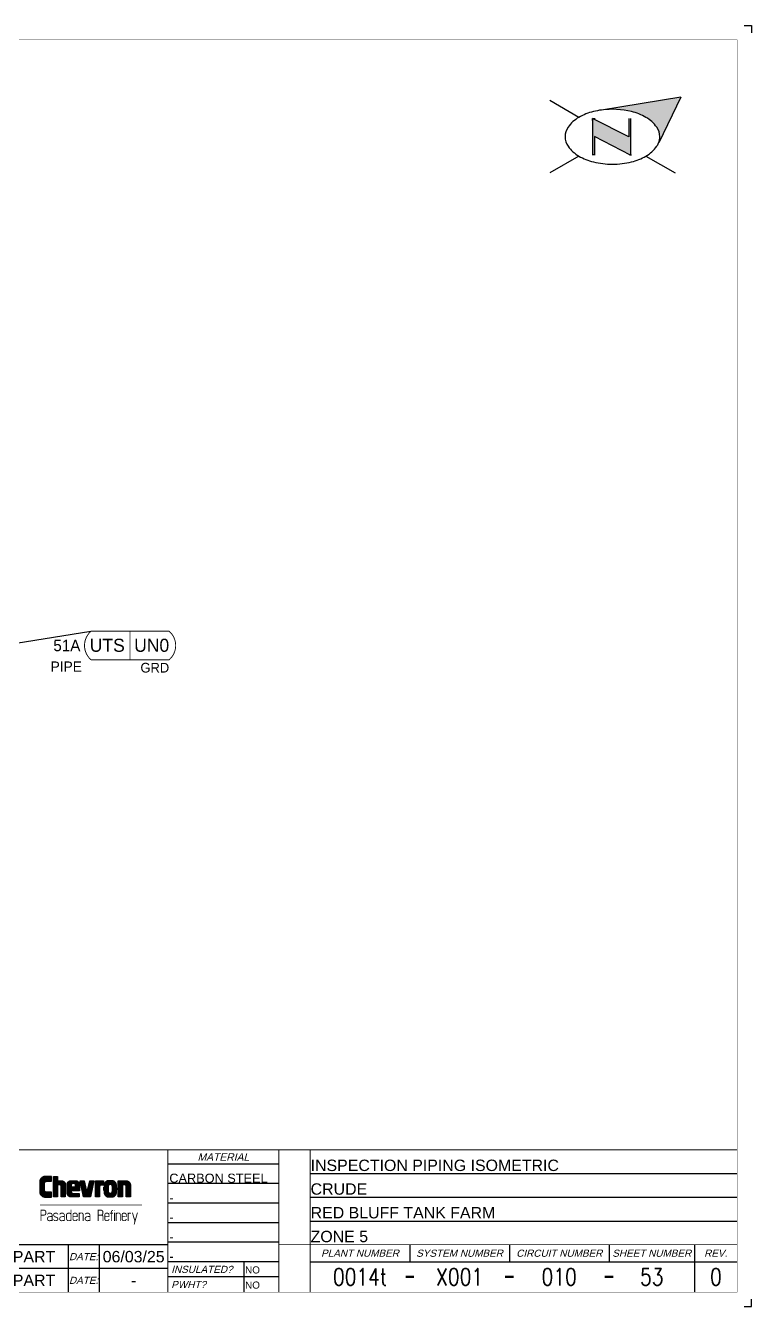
# Model space of a CAD drawing. Header units: inches. Extents: x 0 to 17.2, y 0 to 11.2.
# Drawn here: x 10.88 to 17.25, y 0 to 11.25 of the extents above; entities that cross this region are included whole.
import ezdxf
from ezdxf.enums import TextEntityAlignment as Align

# ---------------------------------------------------------------- set-up
doc = ezdxf.new("R2010")
doc.units = ezdxf.units.IN
doc.header["$MEASUREMENT"] = 0
for name, color, linetype in [('BORDER', 3, 'Continuous'), ('BORDERTEXT', 7, 'Continuous'), ('LOGO', 8, 'Continuous'), ('PART_SelectedCML_UT', 132, 'Continuous')]:
    doc.layers.add(name, color=color, linetype=linetype)
doc.layers.add('PIPE', color=7, linetype='Continuous', lineweight=30)
doc.styles.add('CMLPAS', font='')
doc.styles.add('FEASStandard', font='arial.ttf')
doc.styles.add('PART_Standard', font='romans', dxfattribs={"width": 0.8, "height": 0.09})
doc.styles.add('Richmond', font='arial.ttf')
doc.styles.get("Standard").update_dxf_attribs({"font": 'arial.ttf'})
doc.styles.get('CMLPAS').set_extended_font_data('Cordia New')
doc.dimstyles.get("Standard").update_dxf_attribs({"dimtxt": 0.18, "dimasz": 0.18, "dimexe": 0.18, "dimexo": 0.0625, "dimgap": 0.09, "dimtad": 0, "dimtih": 1, "dimtoh": 1, "dimdec": 4, "dimzin": 0, "dimdsep": 46, "dimtxsty": 'Standard', "dimcen": 0.09, "dimadec": 0, "dimazin": 0, "dimtfac": 1, "dimtdec": 4, "dimtofl": 0, "dimtmove": 0, "dimatfit": 3, "dimfxl": 1, "dimtolj": 1, "dimtzin": 0, "dimarcsym": 0})

# ---------------------------------------------------------------- blocks, each defined once
blk = doc.blocks.new('north2')
at = {"layer": 'BORDER'}
for points in [[(-0.706, -0.767, -0.156851), (-0.679, -0.851, -0.095667), (-0.689, -0.905), (-0.495, -0.504), (-1.19, -0.617, -0.092194), (-0.928, -0.631, -0.072341), (-0.801, -0.681, -0.106617)], [(-0.938, -1.011), (-0.936, -1.009), (-0.936, -0.691), (-0.952, -0.691), (-0.952, -0.853), (-1.27, -0.691), (-1.27, -0.707), (-1.27, -1.012), (-1.254, -1.012), (-1.254, -0.849)]]:
    blk.add_hatch(color=7, dxfattribs=at).paths.add_polyline_path(points)
at = {"layer": 'BORDER', "color": 7}
for p, q in [((-1.389, -0.681), (-1.646, -0.533)), ((-0.495, -0.504), (-1.19, -0.617)), ((-0.495, -0.504), (-0.689, -0.905)), ((-1.27, -0.691), (-1.27, -1.012)), ((-0.952, -0.853), (-1.27, -0.691)), ((-1.27, -0.707), (-1.27, -0.691)), ((-1.262, -0.691), (-1.246, -0.691)), ((-0.952, -0.691), (-0.952, -0.853)), ((-0.936, -0.691), (-0.936, -1.012)), ((-0.936, -1.012), (-1.254, -0.849)), ((-1.254, -0.849), (-1.254, -1.012)), ((-1.26, -1.011), (-1.262, -1.009)), ((-0.928, -1.012), (-0.944, -1.012)), ((-1.389, -1.021), (-1.646, -1.169)), ((-0.801, -1.021), (-0.544, -1.169))]:
    blk.add_line(p, q, dxfattribs=at)
for centre, radius, start, end in [((-1.152, -1.093), 0.476, 103.4495, 120), ((-1.095, -1.329), 0.719, 97.6203, 103.4495), ((-1.095, -1.329), 0.719, 76.5505, 97.6203), ((-1.039, -1.093), 0.476, 60, 76.5505), ((-1.367, -0.851), 0.144, 144.3429, 180), ((-1.238, -0.944), 0.304, 120, 144.3429), ((-0.953, -0.944), 0.304, 35.6571, 60), ((-0.823, -0.851), 0.144, 360, 35.6571), ((-1.367, -0.851), 0.144, 180, 215.6571), ((-0.823, -0.851), 0.144, 337.5796, 360), ((-1.238, -0.758), 0.304, 215.6571, 240), ((-0.953, -0.758), 0.304, 300, 324.3429), ((-0.823, -0.851), 0.144, 324.3429, 337.5547), ((-1.152, -0.609), 0.476, 240, 256.5505), ((-1.095, -0.373), 0.719, 256.5505, 270), ((-1.095, -0.373), 0.719, 270, 283.4495), ((-1.039, -0.609), 0.476, 283.4495, 300)]:
    blk.add_arc(centre, radius, start, end, dxfattribs=at)
blk = doc.blocks.new('A$C6804a2e5')
blk.add_blockref('north2', (0, 0))
blk = doc.blocks.new('A$C860dd1f6')
at = {"layer": 'PIPE'}
blk.add_blockref('A$C6804a2e5', (0, 0), dxfattribs=at)
blk = doc.blocks.new('Border')
at = {"layer": 'BORDER'}
for p, q in [((13.225, 1.375), (12.25, 1.375)), ((13.5, 1.292), (17.25, 1.292)), ((13.225, 1.203), (12.25, 1.203)), ((13.225, 1.032), (12.25, 1.032)), ((13.5, 1.083), (17.25, 1.083)), ((13.225, 0.86), (12.25, 0.86)), ((13.5, 0.875), (17.25, 0.875)), ((13.225, 0.689), (12.25, 0.689)), ((12.25, 0.667), (10.375, 0.667)), ((11.375, 0.667), (11.375, 0.25)), ((11.65, 0.25), (11.65, 0.667)), ((14.375, 0.667), (14.375, 0.517)), ((15.25, 0.667), (15.25, 0.517)), ((16.125, 0.667), (16.125, 0.517)), ((16.875, 0.667), (16.875, 0.25)), ((12.25, 0.458), (10.375, 0.458)), ((13.225, 0.517), (12.25, 0.517)), ((12.917, 0.517), (12.917, 0.25)), ((13.5, 0.517), (17.25, 0.517)), ((13.225, 0.384), (12.25, 0.384))]:
    blk.add_line(p, q, dxfattribs=at)
at = {"layer": 'BORDER', "const_width": 0.005}
blk.add_lwpolyline([(0.25, 0.25), (17.25, 0.25), (17.25, 11.25), (0.25, 11.25)], close=True, dxfattribs=at)
at = {"layer": 'BORDER', "const_width": 0.00833}
for points in [[(17.25, 1.5), (0.25, 1.5)], [(12.25, 0.25), (12.25, 1.5)], [(13.225, 0.25), (13.225, 1.5)], [(13.5, 0.25), (13.5, 1.5)], [(13.225, 0.667), (17.25, 0.667)]]:
    blk.add_lwpolyline(points, dxfattribs=at)
at = {"layer": 'BORDERTEXT'}
blk.add_line((16.113, 0.384), (16.125, 0.384), dxfattribs=at)
at = {"layer": 'BORDERTEXT', "const_width": 0.0208}
for points in [[(14.338, 0.384), (14.412, 0.384)], [(15.212, 0.384), (15.287, 0.384)], [(16.087, 0.384), (16.163, 0.384)]]:
    blk.add_lwpolyline(points, dxfattribs=at)
at = {"layer": 'LOGO'}
for p, q in [((11.133, 1.109), (11.133, 1.242)), ((11.136, 1.103), (11.136, 1.248)), ((11.139, 1.099), (11.139, 1.252)), ((11.143, 1.096), (11.143, 1.255)), ((11.146, 1.094), (11.146, 1.257)), ((11.149, 1.091), (11.149, 1.26)), ((11.152, 1.09), (11.152, 1.261)), ((11.155, 1.088), (11.155, 1.263)), ((11.158, 1.087), (11.158, 1.264)), ((11.161, 1.086), (11.161, 1.265)), ((11.164, 1.086), (11.164, 1.265)), ((11.168, 1.085), (11.168, 1.266)), ((11.171, 1.216), (11.171, 1.266)), ((11.174, 1.22), (11.174, 1.266)), ((11.177, 1.222), (11.177, 1.266)), ((11.18, 1.223), (11.18, 1.266)), ((11.183, 1.224), (11.183, 1.266)), ((11.186, 1.224), (11.186, 1.266)), ((11.189, 1.224), (11.189, 1.266)), ((11.193, 1.224), (11.193, 1.266)), ((11.196, 1.224), (11.196, 1.266)), ((11.199, 1.224), (11.199, 1.266)), ((11.202, 1.224), (11.202, 1.266)), ((11.205, 1.224), (11.205, 1.266)), ((11.208, 1.224), (11.208, 1.266)), ((11.211, 1.224), (11.211, 1.266)), ((11.214, 1.224), (11.214, 1.266)), ((11.218, 1.224), (11.218, 1.266)), ((11.221, 1.224), (11.221, 1.266)), ((11.224, 1.224), (11.224, 1.266)), ((11.227, 1.224), (11.227, 1.266)), ((11.246, 1.086), (11.246, 1.266)), ((11.249, 1.086), (11.249, 1.266)), ((11.252, 1.086), (11.252, 1.266)), ((11.255, 1.086), (11.255, 1.266)), ((11.258, 1.086), (11.258, 1.266)), ((11.261, 1.086), (11.261, 1.266)), ((11.264, 1.086), (11.264, 1.266)), ((11.268, 1.086), (11.268, 1.266)), ((11.271, 1.086), (11.271, 1.266)), ((11.274, 1.086), (11.274, 1.266)), ((11.277, 1.086), (11.277, 1.266)), ((11.28, 1.086), (11.28, 1.266)), ((11.13, 1.118), (11.13, 1.233)), ((11.171, 1.085), (11.171, 1.136)), ((11.174, 1.085), (11.174, 1.132)), ((11.177, 1.085), (11.177, 1.13)), ((11.18, 1.085), (11.18, 1.128)), ((11.183, 1.085), (11.183, 1.128)), ((11.186, 1.085), (11.186, 1.127)), ((11.189, 1.085), (11.189, 1.127)), ((11.193, 1.085), (11.193, 1.127)), ((11.196, 1.085), (11.196, 1.127)), ((11.199, 1.085), (11.199, 1.127)), ((11.202, 1.085), (11.202, 1.127)), ((11.205, 1.085), (11.205, 1.127)), ((11.208, 1.085), (11.208, 1.127)), ((11.211, 1.085), (11.211, 1.127)), ((11.214, 1.085), (11.214, 1.127)), ((11.218, 1.085), (11.218, 1.127)), ((11.221, 1.085), (11.221, 1.127)), ((11.224, 1.085), (11.224, 1.127)), ((11.227, 1.085), (11.227, 1.127)), ((11.283, 1.194), (11.283, 1.229)), ((11.286, 1.194), (11.286, 1.229)), ((11.289, 1.194), (11.289, 1.229)), ((11.293, 1.194), (11.293, 1.229)), ((11.296, 1.194), (11.296, 1.229)), ((11.299, 1.194), (11.299, 1.229)), ((11.302, 1.193), (11.302, 1.229)), ((11.305, 1.192), (11.305, 1.229)), ((11.308, 1.19), (11.308, 1.229)), ((11.311, 1.186), (11.311, 1.229)), ((11.314, 1.086), (11.314, 1.229)), ((11.318, 1.086), (11.318, 1.229)), ((11.321, 1.086), (11.321, 1.229)), ((11.324, 1.086), (11.324, 1.228)), ((11.327, 1.086), (11.327, 1.227)), ((11.33, 1.086), (11.33, 1.226)), ((11.333, 1.086), (11.333, 1.224)), ((11.336, 1.086), (11.336, 1.221)), ((11.339, 1.086), (11.339, 1.219)), ((11.343, 1.086), (11.343, 1.215)), ((11.346, 1.086), (11.346, 1.21)), ((11.349, 1.086), (11.349, 1.2)), ((11.368, 1.111), (11.368, 1.204)), ((11.371, 1.104), (11.371, 1.211)), ((11.374, 1.099), (11.374, 1.216)), ((11.377, 1.096), (11.377, 1.219)), ((11.38, 1.093), (11.38, 1.222)), ((11.383, 1.091), (11.383, 1.224)), ((11.386, 1.089), (11.386, 1.226)), ((11.389, 1.088), (11.389, 1.227)), ((11.393, 1.087), (11.393, 1.228)), ((11.396, 1.086), (11.396, 1.229)), ((11.399, 1.086), (11.399, 1.229)), ((11.402, 1.139), (11.402, 1.229)), ((11.402, 1.086), (11.402, 1.132)), ((11.405, 1.2), (11.405, 1.229)), ((11.405, 1.139), (11.405, 1.174)), ((11.408, 1.202), (11.408, 1.229)), ((11.408, 1.139), (11.408, 1.174)), ((11.411, 1.204), (11.411, 1.229)), ((11.411, 1.139), (11.411, 1.174)), ((11.414, 1.205), (11.414, 1.229)), ((11.414, 1.139), (11.414, 1.174)), ((11.418, 1.205), (11.418, 1.229)), ((11.418, 1.139), (11.418, 1.174)), ((11.421, 1.205), (11.421, 1.229)), ((11.421, 1.139), (11.421, 1.174)), ((11.424, 1.205), (11.424, 1.229)), ((11.424, 1.139), (11.424, 1.174)), ((11.427, 1.205), (11.427, 1.229)), ((11.427, 1.139), (11.427, 1.174)), ((11.43, 1.204), (11.43, 1.229)), ((11.43, 1.139), (11.43, 1.174)), ((11.433, 1.202), (11.433, 1.229)), ((11.433, 1.139), (11.433, 1.174)), ((11.436, 1.199), (11.436, 1.229)), ((11.436, 1.139), (11.436, 1.174)), ((11.439, 1.139), (11.439, 1.229)), ((11.443, 1.139), (11.443, 1.229)), ((11.446, 1.139), (11.446, 1.229)), ((11.449, 1.139), (11.449, 1.228)), ((11.452, 1.139), (11.452, 1.227)), ((11.455, 1.139), (11.455, 1.225)), ((11.458, 1.139), (11.458, 1.223)), ((11.461, 1.139), (11.461, 1.221)), ((11.464, 1.139), (11.464, 1.218)), ((11.468, 1.139), (11.468, 1.214)), ((11.471, 1.139), (11.471, 1.208)), ((11.474, 1.139), (11.474, 1.196)), ((11.483, 1.216), (11.483, 1.229)), ((11.486, 1.201), (11.486, 1.229)), ((11.489, 1.186), (11.489, 1.229)), ((11.493, 1.171), (11.493, 1.229)), ((11.496, 1.156), (11.496, 1.229)), ((11.499, 1.141), (11.499, 1.229)), ((11.502, 1.126), (11.502, 1.229)), ((11.505, 1.111), (11.505, 1.229)), ((11.508, 1.096), (11.508, 1.229)), ((11.511, 1.086), (11.511, 1.229)), ((11.514, 1.086), (11.514, 1.229)), ((11.518, 1.086), (11.518, 1.224)), ((11.521, 1.086), (11.521, 1.209)), ((11.524, 1.086), (11.524, 1.195)), ((11.527, 1.086), (11.527, 1.181)), ((11.53, 1.086), (11.53, 1.167)), ((11.533, 1.086), (11.533, 1.153)), ((11.536, 1.086), (11.536, 1.138)), ((11.543, 1.086), (11.543, 1.133)), ((11.546, 1.086), (11.546, 1.146)), ((11.549, 1.086), (11.549, 1.16)), ((11.552, 1.086), (11.552, 1.174)), ((11.555, 1.086), (11.555, 1.187)), ((11.558, 1.086), (11.558, 1.201)), ((11.561, 1.086), (11.561, 1.215)), ((11.564, 1.086), (11.564, 1.228)), ((11.568, 1.086), (11.568, 1.229)), ((11.571, 1.089), (11.571, 1.229)), ((11.574, 1.104), (11.574, 1.229)), ((11.577, 1.119), (11.577, 1.229)), ((11.58, 1.134), (11.58, 1.229)), ((11.583, 1.149), (11.583, 1.229)), ((11.586, 1.163), (11.586, 1.229)), ((11.589, 1.178), (11.589, 1.229)), ((11.593, 1.193), (11.593, 1.229)), ((11.596, 1.208), (11.596, 1.229)), ((11.599, 1.222), (11.599, 1.229)), ((11.614, 1.086), (11.614, 1.229)), ((11.618, 1.086), (11.618, 1.229)), ((11.621, 1.086), (11.621, 1.229)), ((11.624, 1.086), (11.624, 1.229)), ((11.627, 1.086), (11.627, 1.229)), ((11.63, 1.086), (11.63, 1.229)), ((11.633, 1.086), (11.633, 1.229)), ((11.636, 1.086), (11.636, 1.229)), ((11.639, 1.086), (11.639, 1.229)), ((11.643, 1.086), (11.643, 1.229)), ((11.646, 1.086), (11.646, 1.229)), ((11.649, 1.086), (11.649, 1.229)), ((11.652, 1.183), (11.652, 1.229)), ((11.655, 1.187), (11.655, 1.229)), ((11.658, 1.189), (11.658, 1.229)), ((11.661, 1.19), (11.661, 1.229)), ((11.664, 1.191), (11.664, 1.229)), ((11.668, 1.191), (11.668, 1.229)), ((11.671, 1.191), (11.671, 1.229)), ((11.674, 1.191), (11.674, 1.229)), ((11.677, 1.191), (11.677, 1.229)), ((11.68, 1.191), (11.68, 1.229)), ((11.683, 1.191), (11.683, 1.229)), ((11.689, 1.143), (11.689, 1.173)), ((11.693, 1.115), (11.693, 1.201)), ((11.696, 1.107), (11.696, 1.208)), ((11.699, 1.103), (11.699, 1.213)), ((11.702, 1.099), (11.702, 1.216)), ((11.705, 1.096), (11.705, 1.22)), ((11.708, 1.093), (11.708, 1.222)), ((11.711, 1.092), (11.711, 1.224)), ((11.714, 1.09), (11.714, 1.225)), ((11.718, 1.088), (11.718, 1.227)), ((11.721, 1.087), (11.721, 1.228)), ((11.724, 1.087), (11.724, 1.229)), ((11.727, 1.185), (11.727, 1.229)), ((11.727, 1.086), (11.727, 1.13)), ((11.73, 1.19), (11.73, 1.229)), ((11.733, 1.193), (11.733, 1.229)), ((11.736, 1.194), (11.736, 1.229)), ((11.739, 1.195), (11.739, 1.229)), ((11.743, 1.195), (11.743, 1.229)), ((11.746, 1.195), (11.746, 1.229)), ((11.749, 1.195), (11.749, 1.229)), ((11.752, 1.195), (11.752, 1.229)), ((11.755, 1.193), (11.755, 1.229)), ((11.758, 1.191), (11.758, 1.229)), ((11.761, 1.187), (11.761, 1.229)), ((11.761, 1.086), (11.761, 1.129)), ((11.764, 1.087), (11.764, 1.229)), ((11.768, 1.087), (11.768, 1.228)), ((11.771, 1.088), (11.771, 1.227)), ((11.774, 1.089), (11.774, 1.226)), ((11.777, 1.091), (11.777, 1.224)), ((11.78, 1.093), (11.78, 1.222)), ((11.783, 1.095), (11.783, 1.22)), ((11.786, 1.098), (11.786, 1.217)), ((11.789, 1.102), (11.789, 1.214)), ((11.793, 1.106), (11.793, 1.209)), ((11.796, 1.113), (11.796, 1.202)), ((11.799, 1.131), (11.799, 1.184)), ((11.814, 1.086), (11.814, 1.229)), ((11.818, 1.086), (11.818, 1.229)), ((11.821, 1.086), (11.821, 1.229)), ((11.824, 1.086), (11.824, 1.229)), ((11.827, 1.086), (11.827, 1.229)), ((11.83, 1.086), (11.83, 1.229)), ((11.833, 1.086), (11.833, 1.229)), ((11.836, 1.086), (11.836, 1.229)), ((11.839, 1.086), (11.839, 1.229)), ((11.843, 1.086), (11.843, 1.229)), ((11.846, 1.086), (11.846, 1.229)), ((11.849, 1.086), (11.849, 1.229)), ((11.852, 1.194), (11.852, 1.229)), ((11.855, 1.194), (11.855, 1.229)), ((11.858, 1.194), (11.858, 1.229)), ((11.861, 1.194), (11.861, 1.229)), ((11.864, 1.194), (11.864, 1.229)), ((11.868, 1.194), (11.868, 1.229)), ((11.871, 1.193), (11.871, 1.229)), ((11.874, 1.193), (11.874, 1.229)), ((11.877, 1.191), (11.877, 1.229)), ((11.88, 1.188), (11.88, 1.229)), ((11.883, 1.184), (11.883, 1.229)), ((11.886, 1.086), (11.886, 1.229)), ((11.889, 1.086), (11.889, 1.228)), ((11.893, 1.086), (11.893, 1.228)), ((11.896, 1.086), (11.896, 1.226)), ((11.899, 1.086), (11.899, 1.225)), ((11.902, 1.086), (11.902, 1.223)), ((11.905, 1.086), (11.905, 1.221)), ((11.908, 1.086), (11.908, 1.219)), ((11.911, 1.086), (11.911, 1.215)), ((11.914, 1.086), (11.914, 1.212)), ((11.918, 1.086), (11.918, 1.206)), ((11.921, 1.086), (11.921, 1.198)), ((11.405, 1.086), (11.405, 1.124)), ((11.408, 1.086), (11.408, 1.121)), ((11.411, 1.086), (11.411, 1.119)), ((11.414, 1.086), (11.414, 1.118)), ((11.418, 1.086), (11.418, 1.117)), ((11.421, 1.086), (11.421, 1.117)), ((11.424, 1.086), (11.424, 1.117)), ((11.427, 1.086), (11.427, 1.117)), ((11.43, 1.086), (11.43, 1.117)), ((11.433, 1.086), (11.433, 1.117)), ((11.436, 1.086), (11.436, 1.117)), ((11.439, 1.086), (11.439, 1.117)), ((11.443, 1.086), (11.443, 1.117)), ((11.446, 1.086), (11.446, 1.117)), ((11.449, 1.086), (11.449, 1.117)), ((11.452, 1.086), (11.452, 1.117)), ((11.455, 1.086), (11.455, 1.117)), ((11.458, 1.086), (11.458, 1.117)), ((11.461, 1.086), (11.461, 1.117)), ((11.464, 1.086), (11.464, 1.117)), ((11.468, 1.086), (11.468, 1.117)), ((11.471, 1.086), (11.471, 1.117)), ((11.539, 1.086), (11.539, 1.124)), ((11.73, 1.086), (11.73, 1.125)), ((11.733, 1.086), (11.733, 1.122)), ((11.736, 1.086), (11.736, 1.121)), ((11.739, 1.086), (11.739, 1.12)), ((11.743, 1.086), (11.743, 1.12)), ((11.746, 1.086), (11.746, 1.12)), ((11.749, 1.086), (11.749, 1.12)), ((11.752, 1.086), (11.752, 1.121)), ((11.755, 1.086), (11.755, 1.122)), ((11.758, 1.086), (11.758, 1.124))]:
    blk.add_line(p, q, dxfattribs=at)
for points in [[(11.228, 1.086), (11.228, 1.127), (11.186, 1.127), (11.184, 1.128), (11.183, 1.128), (11.181, 1.128), (11.18, 1.129), (11.178, 1.129), (11.177, 1.13), (11.176, 1.131), (11.174, 1.132), (11.173, 1.133), (11.172, 1.134), (11.171, 1.135), (11.17, 1.136), (11.17, 1.138), (11.169, 1.139), (11.168, 1.141), (11.168, 1.142), (11.168, 1.144), (11.168, 1.145), (11.168, 1.206), (11.168, 1.208), (11.168, 1.209), (11.168, 1.211), (11.169, 1.213), (11.17, 1.214), (11.17, 1.215), (11.171, 1.217), (11.172, 1.218), (11.173, 1.219), (11.174, 1.22), (11.176, 1.221), (11.177, 1.222), (11.178, 1.223), (11.18, 1.223), (11.181, 1.224), (11.183, 1.224), (11.184, 1.224), (11.186, 1.224), (11.228, 1.224), (11.228, 1.266), (11.171, 1.266), (11.169, 1.266), (11.166, 1.266), (11.164, 1.265), (11.161, 1.265), (11.159, 1.264), (11.157, 1.263), (11.155, 1.263), (11.152, 1.261), (11.15, 1.26), (11.148, 1.259), (11.146, 1.258), (11.144, 1.256), (11.142, 1.255), (11.141, 1.253), (11.139, 1.251), (11.137, 1.249), (11.136, 1.247), (11.135, 1.245), (11.134, 1.243), (11.133, 1.241), (11.132, 1.238), (11.131, 1.236), (11.13, 1.234), (11.13, 1.231), (11.13, 1.229), (11.129, 1.227), (11.129, 1.224)], [(11.129, 1.225), (11.128, 1.209), (11.127, 1.192), (11.127, 1.176), (11.127, 1.16), (11.128, 1.144), (11.129, 1.127), (11.129, 1.127), (11.129, 1.125), (11.13, 1.122), (11.13, 1.12), (11.13, 1.117), (11.131, 1.115), (11.132, 1.112), (11.133, 1.11), (11.134, 1.108), (11.135, 1.106), (11.136, 1.104), (11.137, 1.102), (11.139, 1.1), (11.141, 1.098), (11.142, 1.097), (11.144, 1.095), (11.146, 1.093), (11.148, 1.092), (11.15, 1.091), (11.152, 1.09), (11.155, 1.089), (11.157, 1.088), (11.159, 1.087), (11.161, 1.086), (11.164, 1.086), (11.166, 1.085), (11.169, 1.085), (11.171, 1.085), (11.228, 1.085)], [(11.439, 1.174), (11.439, 1.191), (11.439, 1.192), (11.439, 1.194), (11.438, 1.195), (11.438, 1.196), (11.437, 1.198), (11.437, 1.199), (11.436, 1.2), (11.435, 1.201), (11.434, 1.202), (11.433, 1.202), (11.432, 1.203), (11.431, 1.204), (11.429, 1.204), (11.428, 1.205), (11.427, 1.205), (11.425, 1.205), (11.416, 1.205), (11.415, 1.205), (11.413, 1.205), (11.412, 1.204), (11.411, 1.204), (11.409, 1.203), (11.408, 1.202), (11.407, 1.202), (11.406, 1.201), (11.405, 1.2), (11.404, 1.199), (11.404, 1.198), (11.403, 1.196), (11.403, 1.195), (11.402, 1.194), (11.402, 1.192), (11.402, 1.191), (11.402, 1.174), (11.439, 1.174)], [(11.57, 1.086), (11.51, 1.086), (11.48, 1.229), (11.516, 1.229), (11.54, 1.121), (11.565, 1.229), (11.6, 1.229), (11.57, 1.086)], [(11.614, 1.086), (11.614, 1.229), (11.684, 1.229), (11.684, 1.191), (11.665, 1.191), (11.664, 1.191), (11.662, 1.19), (11.661, 1.19), (11.66, 1.19), (11.658, 1.189), (11.657, 1.189), (11.656, 1.188), (11.655, 1.187), (11.654, 1.186), (11.653, 1.185), (11.652, 1.184), (11.652, 1.182), (11.651, 1.181), (11.651, 1.18), (11.651, 1.179), (11.65, 1.177), (11.65, 1.176), (11.65, 1.086), (11.614, 1.086)]]:
    blk.add_lwpolyline(points, dxfattribs=at)
for points in [[(11.331, 1.225), (11.333, 1.224), (11.335, 1.223), (11.337, 1.221), (11.338, 1.22), (11.34, 1.218), (11.341, 1.216), (11.343, 1.215), (11.344, 1.213), (11.345, 1.211), (11.346, 1.209), (11.347, 1.207), (11.348, 1.205), (11.348, 1.203), (11.349, 1.2), (11.349, 1.198), (11.349, 1.196), (11.349, 1.194), (11.349, 1.086), (11.314, 1.086), (11.314, 1.177, 0.414214), (11.297, 1.194), (11.281, 1.194), (11.281, 1.086), (11.245, 1.086), (11.245, 1.266), (11.281, 1.266), (11.281, 1.229), (11.314, 1.229), (11.316, 1.229), (11.318, 1.229), (11.32, 1.229), (11.323, 1.228), (11.325, 1.228), (11.327, 1.227), (11.329, 1.226)], [(11.897, 1.226), (11.899, 1.225), (11.901, 1.224), (11.903, 1.223), (11.905, 1.221), (11.907, 1.22), (11.909, 1.218), (11.911, 1.216), (11.912, 1.214), (11.914, 1.213), (11.915, 1.211), (11.916, 1.209), (11.917, 1.206), (11.919, 1.204), (11.919, 1.202), (11.92, 1.2), (11.921, 1.197), (11.921, 1.195), (11.922, 1.192), (11.922, 1.19), (11.922, 1.188), (11.922, 1.086), (11.885, 1.086), (11.885, 1.177, 0.414214), (11.868, 1.194), (11.851, 1.194), (11.851, 1.086), (11.814, 1.086), (11.814, 1.229), (11.88, 1.229), (11.883, 1.229), (11.885, 1.229), (11.887, 1.229), (11.89, 1.228), (11.892, 1.228), (11.895, 1.227)]]:
    blk.add_lwpolyline(points, format="xyb", close=True, dxfattribs=at)
for points in [[(11.471, 1.086), (11.402, 1.086), (11.399, 1.086), (11.397, 1.086), (11.395, 1.086), (11.393, 1.087), (11.391, 1.088), (11.389, 1.088), (11.387, 1.089), (11.385, 1.09), (11.382, 1.091), (11.381, 1.093), (11.379, 1.094), (11.377, 1.095), (11.376, 1.097), (11.374, 1.099), (11.373, 1.101), (11.372, 1.102), (11.37, 1.104), (11.369, 1.106), (11.369, 1.108), (11.368, 1.111), (11.367, 1.113), (11.367, 1.115), (11.366, 1.117), (11.366, 1.119), (11.366, 1.121), (11.366, 1.194), (11.366, 1.196), (11.366, 1.198), (11.367, 1.2), (11.367, 1.203), (11.368, 1.205), (11.369, 1.207), (11.369, 1.209), (11.37, 1.211), (11.372, 1.213), (11.373, 1.215), (11.374, 1.216), (11.376, 1.218), (11.377, 1.22), (11.379, 1.221), (11.381, 1.223), (11.382, 1.224), (11.385, 1.225), (11.387, 1.226), (11.389, 1.227), (11.391, 1.228), (11.393, 1.228), (11.395, 1.229), (11.397, 1.229), (11.399, 1.229), (11.402, 1.229), (11.438, 1.229), (11.44, 1.229), (11.443, 1.229), (11.445, 1.229), (11.447, 1.228), (11.449, 1.228), (11.451, 1.227), (11.453, 1.226), (11.455, 1.225), (11.457, 1.224), (11.459, 1.223), (11.461, 1.221), (11.463, 1.22), (11.464, 1.218), (11.466, 1.216), (11.467, 1.215), (11.468, 1.213), (11.47, 1.211), (11.47, 1.209), (11.471, 1.207), (11.472, 1.205), (11.473, 1.203), (11.473, 1.2), (11.474, 1.198), (11.474, 1.196), (11.474, 1.194), (11.474, 1.139), (11.402, 1.139), (11.402, 1.139), (11.402, 1.133), (11.402, 1.132), (11.402, 1.13), (11.403, 1.129), (11.403, 1.127), (11.404, 1.126), (11.405, 1.125), (11.406, 1.123), (11.407, 1.122), (11.408, 1.121), (11.409, 1.12), (11.411, 1.119), (11.412, 1.119), (11.414, 1.118), (11.415, 1.117), (11.417, 1.117), (11.418, 1.117), (11.42, 1.117), (11.471, 1.117)], [(11.696, 1.209), (11.695, 1.206), (11.694, 1.204), (11.693, 1.202), (11.692, 1.2), (11.692, 1.197), (11.691, 1.195), (11.691, 1.192), (11.691, 1.19), (11.691, 1.188), (11.69, 1.187), (11.69, 1.187), (11.69, 1.186), (11.69, 1.186), (11.69, 1.185), (11.69, 1.185), (11.69, 1.184), (11.69, 1.184), (11.69, 1.183), (11.69, 1.183), (11.69, 1.182), (11.69, 1.182), (11.69, 1.181), (11.69, 1.181), (11.69, 1.18), (11.69, 1.18), (11.69, 1.179), (11.69, 1.179), (11.69, 1.178), (11.69, 1.178), (11.69, 1.177), (11.69, 1.177), (11.69, 1.176), (11.69, 1.176), (11.69, 1.175), (11.69, 1.175), (11.69, 1.174), (11.69, 1.174), (11.69, 1.173), (11.69, 1.173), (11.689, 1.172), (11.689, 1.172), (11.689, 1.171), (11.689, 1.171), (11.689, 1.17), (11.689, 1.17), (11.689, 1.169), (11.689, 1.169), (11.689, 1.168), (11.689, 1.168), (11.689, 1.167), (11.689, 1.167), (11.689, 1.166), (11.689, 1.166), (11.689, 1.165), (11.689, 1.165), (11.689, 1.164), (11.689, 1.164), (11.689, 1.163), (11.689, 1.163), (11.689, 1.162), (11.689, 1.162), (11.689, 1.161), (11.689, 1.16), (11.689, 1.16), (11.689, 1.16), (11.689, 1.159), (11.689, 1.159), (11.689, 1.158), (11.689, 1.157), (11.689, 1.157), (11.689, 1.157), (11.689, 1.156), (11.689, 1.156), (11.689, 1.155), (11.689, 1.155), (11.689, 1.154), (11.689, 1.154), (11.689, 1.153), (11.689, 1.153), (11.689, 1.152), (11.689, 1.151), (11.689, 1.151), (11.689, 1.151), (11.689, 1.15), (11.689, 1.15), (11.689, 1.149), (11.689, 1.148), (11.689, 1.148), (11.689, 1.148), (11.689, 1.147), (11.689, 1.147), (11.689, 1.146), (11.689, 1.146), (11.689, 1.145), (11.689, 1.145), (11.689, 1.144), (11.689, 1.144), (11.689, 1.143), (11.69, 1.142), (11.69, 1.142), (11.69, 1.141), (11.69, 1.141), (11.69, 1.141), (11.69, 1.14), (11.69, 1.139), (11.69, 1.139), (11.69, 1.138), (11.69, 1.138), (11.69, 1.138), (11.69, 1.137), (11.69, 1.136), (11.69, 1.136), (11.69, 1.135), (11.69, 1.135), (11.69, 1.134), (11.69, 1.134), (11.69, 1.133), (11.69, 1.133), (11.69, 1.132), (11.69, 1.132), (11.69, 1.131), (11.69, 1.131), (11.69, 1.13), (11.69, 1.13), (11.69, 1.129), (11.69, 1.129), (11.69, 1.129), (11.69, 1.128), (11.691, 1.127), (11.691, 1.128), (11.691, 1.125), (11.691, 1.123), (11.691, 1.12), (11.692, 1.118), (11.692, 1.116), (11.693, 1.113), (11.694, 1.111), (11.695, 1.109), (11.696, 1.107), (11.697, 1.105), (11.699, 1.103), (11.7, 1.101), (11.702, 1.099), (11.703, 1.097), (11.705, 1.095), (11.707, 1.094), (11.709, 1.093), (11.711, 1.091), (11.714, 1.09), (11.716, 1.089), (11.718, 1.088), (11.72, 1.088), (11.723, 1.087), (11.725, 1.086), (11.727, 1.086), (11.73, 1.086), (11.732, 1.086), (11.745, 1.086), (11.757, 1.086), (11.759, 1.086), (11.762, 1.086), (11.764, 1.086), (11.766, 1.087), (11.769, 1.088), (11.771, 1.088), (11.773, 1.089), (11.775, 1.09), (11.778, 1.091), (11.78, 1.093), (11.782, 1.094), (11.783, 1.095), (11.785, 1.097), (11.787, 1.099), (11.789, 1.101), (11.79, 1.103), (11.792, 1.105), (11.793, 1.107), (11.794, 1.109), (11.795, 1.111), (11.796, 1.113), (11.797, 1.116), (11.797, 1.118), (11.798, 1.12), (11.798, 1.123), (11.798, 1.125), (11.798, 1.128), (11.798, 1.127), (11.798, 1.128), (11.799, 1.129), (11.799, 1.13), (11.799, 1.13), (11.799, 1.131), (11.799, 1.132), (11.799, 1.133), (11.799, 1.133), (11.799, 1.134), (11.8, 1.135), (11.8, 1.136), (11.8, 1.136), (11.8, 1.137), (11.8, 1.138), (11.8, 1.139), (11.8, 1.139), (11.8, 1.14), (11.8, 1.141), (11.8, 1.142), (11.8, 1.142), (11.8, 1.143), (11.8, 1.144), (11.8, 1.145), (11.8, 1.146), (11.8, 1.146), (11.8, 1.147), (11.8, 1.148), (11.8, 1.148), (11.8, 1.149), (11.801, 1.15), (11.801, 1.151), (11.801, 1.151), (11.801, 1.152), (11.801, 1.153), (11.801, 1.154), (11.801, 1.155), (11.801, 1.155), (11.801, 1.156), (11.801, 1.157), (11.801, 1.157), (11.801, 1.158), (11.801, 1.159), (11.801, 1.16), (11.801, 1.16), (11.801, 1.161), (11.801, 1.162), (11.801, 1.163), (11.801, 1.164), (11.801, 1.165), (11.8, 1.165), (11.8, 1.166), (11.8, 1.167), (11.8, 1.168), (11.8, 1.168), (11.8, 1.169), (11.8, 1.17), (11.8, 1.17), (11.8, 1.171), (11.8, 1.172), (11.8, 1.173), (11.8, 1.174), (11.8, 1.174), (11.8, 1.175), (11.8, 1.176), (11.8, 1.177), (11.8, 1.177), (11.8, 1.178), (11.8, 1.179), (11.8, 1.179), (11.799, 1.18), (11.799, 1.181), (11.799, 1.182), (11.799, 1.182), (11.799, 1.183), (11.799, 1.184), (11.799, 1.185), (11.799, 1.186), (11.799, 1.186), (11.798, 1.187), (11.798, 1.188), (11.798, 1.19), (11.798, 1.192), (11.798, 1.195), (11.797, 1.197), (11.797, 1.2), (11.796, 1.202), (11.795, 1.204), (11.794, 1.206), (11.793, 1.209), (11.792, 1.211), (11.79, 1.213), (11.789, 1.214), (11.787, 1.216), (11.785, 1.218), (11.783, 1.22), (11.782, 1.221), (11.78, 1.223), (11.778, 1.224), (11.775, 1.225), (11.773, 1.226), (11.771, 1.227), (11.769, 1.228), (11.766, 1.228), (11.764, 1.229), (11.762, 1.229), (11.759, 1.229), (11.757, 1.229), (11.745, 1.229), (11.732, 1.229), (11.73, 1.229), (11.727, 1.229), (11.725, 1.229), (11.723, 1.228), (11.72, 1.228), (11.718, 1.227), (11.716, 1.226), (11.714, 1.225), (11.711, 1.224), (11.709, 1.223), (11.707, 1.221), (11.705, 1.22), (11.703, 1.218), (11.702, 1.216), (11.7, 1.214), (11.699, 1.213), (11.697, 1.211)], [(11.727, 1.186), (11.727, 1.184), (11.726, 1.183), (11.726, 1.182), (11.726, 1.18), (11.726, 1.135), (11.726, 1.133), (11.726, 1.132), (11.727, 1.131), (11.727, 1.13), (11.728, 1.128), (11.729, 1.127), (11.729, 1.126), (11.73, 1.125), (11.731, 1.124), (11.732, 1.123), (11.733, 1.122), (11.734, 1.121), (11.736, 1.121), (11.737, 1.121), (11.738, 1.12), (11.74, 1.12), (11.741, 1.12), (11.745, 1.12), (11.748, 1.12), (11.749, 1.12), (11.751, 1.12), (11.752, 1.121), (11.753, 1.121), (11.754, 1.121), (11.756, 1.122), (11.757, 1.123), (11.758, 1.124), (11.759, 1.125), (11.76, 1.126), (11.761, 1.127), (11.761, 1.128), (11.762, 1.13), (11.762, 1.131), (11.762, 1.132), (11.762, 1.133), (11.763, 1.135), (11.763, 1.18), (11.762, 1.182), (11.762, 1.183), (11.762, 1.184), (11.762, 1.186), (11.761, 1.187), (11.761, 1.188), (11.76, 1.189), (11.759, 1.19), (11.758, 1.191), (11.757, 1.192), (11.756, 1.193), (11.754, 1.194), (11.753, 1.194), (11.752, 1.195), (11.751, 1.195), (11.749, 1.195), (11.748, 1.195), (11.741, 1.195), (11.74, 1.195), (11.738, 1.195), (11.737, 1.195), (11.736, 1.194), (11.734, 1.194), (11.733, 1.193), (11.732, 1.192), (11.731, 1.191), (11.73, 1.19), (11.729, 1.189), (11.729, 1.188), (11.728, 1.187)]]:
    blk.add_lwpolyline(points, close=True, dxfattribs=at)
for points, const_width in [([(12.024, 1.015), (11.127, 1.015)], 0.00625), ([(11.136, 0.974), (11.136, 0.875)], 0.00773), ([(11.4, 0.976), (11.4, 0.875)], 0.00773), ([(11.45, 0.913), (11.421, 0.913)], 0.00773), ([(11.471, 0.948), (11.471, 0.933)], 0.00773), ([(11.638, 0.974), (11.638, 0.875)], 0.00773), ([(11.729, 0.913), (11.7, 0.913)], 0.00773), ([(11.74, 0.944), (11.769, 0.944)], 0.00773), ([(11.781, 0.948), (11.781, 0.875)], 0.00773), ([(11.796, 0.948), (11.796, 0.933)], 0.00773), ([(11.881, 0.913), (11.852, 0.913)], 0.00773), ([(11.901, 0.948), (11.901, 0.875)], 0.00773), ([(11.939, 0.948), (11.961, 0.874)], 0.00773), ([(11.983, 0.948), (11.954, 0.845)], 0.00773)]:
    blk.add_lwpolyline(points, dxfattribs=dict(at, const_width=const_width))
for points, const_width in [([(11.14, 0.97), (11.162, 0.97, -0.414214), (11.179, 0.953), (11.179, 0.944, -0.414214), (11.162, 0.927), (11.14, 0.927)], 0.00773), ([(11.233, 0.915), (11.212, 0.913, 0.396573), (11.192, 0.895), (11.192, 0.891, 0.414214), (11.216, 0.878), (11.233, 0.881)], 0.00773), ([(11.193, 0.933), (11.193, 0.933, -0.313861), (11.208, 0.944), (11.219, 0.944, -0.382974), (11.234, 0.922), (11.234, 0.875, -0.382974)], 0.00773), ([(11.284, 0.933), (11.284, 0.933, 0.313861), (11.269, 0.944), (11.262, 0.944, 0.414214), (11.247, 0.929), (11.247, 0.926, 0.265564), (11.262, 0.911), (11.273, 0.907, -0.288199), (11.284, 0.896), (11.284, 0.893, -0.414214), (11.269, 0.878), (11.262, 0.878, -0.313861), (11.247, 0.889), (11.247, 0.889)], 0.00773), ([(11.341, 0.915), (11.319, 0.913, 0.396573), (11.3, 0.895), (11.3, 0.891, 0.414214), (11.324, 0.878), (11.341, 0.881)], 0.00773), ([(11.301, 0.933), (11.301, 0.933, -0.313861), (11.316, 0.944), (11.327, 0.944, -0.382974), (11.341, 0.922), (11.341, 0.875, -0.382974)], 0.00773), ([(11.4, 0.933), (11.4, 0.933, 0.313861), (11.385, 0.944), (11.374, 0.944, 0.382974), (11.36, 0.922), (11.36, 0.9, 0.382974), (11.374, 0.878), (11.385, 0.878, 0.313861), (11.4, 0.889), (11.4, 0.889)], 0.00773), ([(11.454, 0.909), (11.454, 0.929, 0.414214), (11.439, 0.944), (11.432, 0.944, 0.414214), (11.417, 0.929), (11.417, 0.893, 0.414214), (11.432, 0.878), (11.439, 0.878, 0.414214), (11.454, 0.893), (11.454, 0.893)], 0.00773), ([(11.507, 0.875), (11.507, 0.93, 0.414214), (11.493, 0.945), (11.485, 0.945, 0.414214), (11.471, 0.93), (11.471, 0.875)], 0.00773), ([(11.565, 0.915), (11.544, 0.913, 0.396573), (11.524, 0.895), (11.524, 0.891, 0.414214), (11.548, 0.878), (11.565, 0.881)], 0.00773), ([(11.526, 0.933), (11.526, 0.933, -0.313861), (11.54, 0.944), (11.551, 0.944, -0.382974), (11.566, 0.922), (11.566, 0.875, -0.382974)], 0.00773), ([(11.642, 0.97), (11.663, 0.97, -0.414214), (11.68, 0.953), (11.68, 0.944, -0.414214), (11.663, 0.927), (11.642, 0.927)], 0.00773), ([(11.666, 0.927), (11.666, 0.927, -0.379119), (11.681, 0.912), (11.681, 0.875)], 0.00773), ([(11.733, 0.909), (11.733, 0.929, 0.414214), (11.718, 0.944), (11.711, 0.944, 0.414214), (11.697, 0.929), (11.697, 0.893, 0.414214), (11.711, 0.878), (11.718, 0.878, 0.414214), (11.733, 0.893), (11.733, 0.893)], 0.00773), ([(11.769, 0.969), (11.769, 0.969, 0.414214), (11.754, 0.955), (11.754, 0.875)], 0.00773), ([(11.779, 0.968, 1), (11.783, 0.968, 1)], 0.00387), ([(11.833, 0.875), (11.833, 0.93, 0.414214), (11.818, 0.945), (11.811, 0.945, 0.414214), (11.796, 0.93), (11.796, 0.875)], 0.00773), ([(11.885, 0.909), (11.885, 0.929, 0.414214), (11.87, 0.944), (11.863, 0.944, 0.414214), (11.848, 0.929), (11.848, 0.893, 0.414214), (11.863, 0.878), (11.87, 0.878, 0.414214), (11.885, 0.893), (11.885, 0.893)], 0.00773), ([(11.926, 0.94), (11.926, 0.94), (11.926, 0.94), (11.926, 0.94, 0.663975), (11.901, 0.929), (11.901, 0.929)], 0.00773)]:
    blk.add_lwpolyline(points, format="xyb", dxfattribs=dict(at, const_width=const_width))
at = {"layer": 'BORDERTEXT', "style": 'FEASStandard', "oblique": 15}
for s, height, p in [('MATERIAL', 0.065, (12.738, 1.437)), ('PLANT NUMBER', 0.0625, (13.938, 0.592)), ('SYSTEM NUMBER', 0.0625, (14.812, 0.592)), ('CIRCUIT NUMBER', 0.0625, (15.688, 0.592)), ('SHEET NUMBER', 0.0625, (16.5, 0.592)), ('REV.', 0.0625, (17.062, 0.592))]:
    blk.add_text(s, height=height, dxfattribs=at).set_placement(p, align=Align.MIDDLE)
for s, p in [('DATE:', (11.382, 0.562)), ('INSULATED?', (12.28, 0.45)), ('DATE:', (11.382, 0.354)), ('PWHT?', (12.28, 0.317))]:
    blk.add_text(s, height=0.0625, dxfattribs=at).set_placement(p, align=Align.MIDDLE_LEFT)
blk = doc.blocks.new('BORDER TEXT')
at = {"layer": 'BORDERTEXT'}
for tag, p, height, style in [('API_PIPE_CLASS', (5.464, 1.254), 0.08, 'Richmond'), ('MATERIAL1', (12.263, 1.211), 0.08, 'Richmond'), ('P&ID_#1', (0.25, 1.083), 0.0625, 'FEASStandard'), ('LINE_#1', (1.487, 1.083), 0.0625, 'FEASStandard'), ('CVX_PIPE_SPEC', (5.462, 1.093), 0.08, 'Richmond'), ('OP_TEMP', (5.169, 0.932), 0.08, 'Richmond'), ('MATERIAL2', (12.263, 1.04), 0.08, 'Richmond'), ('P&ID_#2', (0.25, 0.922), 0.0625, 'FEASStandard'), ('LINE_#2', (1.487, 0.922), 0.0625, 'FEASStandard'), ('MATERIAL3', (12.263, 0.868), 0.08, 'Richmond'), ('P&ID_#3', (0.25, 0.762), 0.0625, 'FEASStandard'), ('LINE_#3', (1.487, 0.762), 0.0625, 'FEASStandard'), ('FROM', (5.015, 0.772), 0.08, 'Richmond'), ('TO', (4.854, 0.611), 0.08, 'Richmond'), ('MATERIAL4', (12.263, 0.696), 0.08, 'Richmond'), ('P&ID_#4', (0.25, 0.601), 0.0625, 'FEASStandard'), ('LINE_#4', (1.487, 0.601), 0.0625, 'FEASStandard'), ('MATERIAL5', (12.263, 0.525), 0.08, 'Richmond'), ('P&ID_#5', (0.25, 0.44), 0.0625, 'FEASStandard'), ('LINE_#5', (1.487, 0.44), 0.0625, 'FEASStandard'), ('MISC', (4.979, 0.451), 0.08, 'Richmond'), ('INSULATION', (12.928, 0.414), 0.0625, 'FEASStandard'), ('P&ID_#6', (0.25, 0.28), 0.0625, 'FEASStandard'), ('LINE_#6', (1.487, 0.28), 0.0625, 'FEASStandard'), ('PWHT', (12.928, 0.281), 0.0625, 'FEASStandard')]:
    blk.add_attdef(tag, p, '', height=height, dxfattribs=dict(at, style=style))
at = {"layer": 'BORDERTEXT', "style": 'FEASStandard'}
for tag, p in [('DR.BY', (11.075, 0.562)), ('DR.BY_DATE', (11.95, 0.562)), ('CHK_BY', (11.075, 0.354)), ('CHK._BY_DATE', (11.95, 0.354))]:
    blk.add_attdef(tag, text='', height=0.1, dxfattribs=at).set_placement(p, align=Align.MIDDLE_CENTER)
at = {"layer": 'BORDERTEXT', "style": 'PART_Standard', "width": 0.8}
for tag, p in [('PLANT_NUMBER', (13.938, 0.384)), ('SYSTEM_NUMBER', (14.812, 0.384)), ('CIRCUIT_NUMBER', (15.688, 0.384)), ('SHEET_NUMBER', (16.5, 0.384)), ('REVISION', (17.062, 0.384))]:
    blk.add_attdef(tag, text='', height=0.15, dxfattribs=at).set_placement(p, align=Align.MIDDLE_CENTER)
blk = doc.blocks.new('Plant Info')
at = {"layer": 'BORDERTEXT', "style": 'FEASStandard'}
for tag, p in [('DWG_TYPE', (-0.633, -0.076)), ('SYSTEM_NAME', (-0.633, -0.284)), ('PLANT_NAME', (-0.633, -0.492)), ('ZONE', (-0.633, -0.701))]:
    blk.add_attdef(tag, p, '', height=0.1, dxfattribs=at)
blk = doc.blocks.new('CMLPAS')
at = {"const_width": 0.008}
blk.add_lwpolyline([(0.063, 0.125, 0.454441), (0.063, -0.125), (0.75, -0.125, 0.454441), (0.75, 0.125)], format="xyb", close=True, dxfattribs=at)
blk.add_lwpolyline([(0.406, -0.125), (0.406, 0.125)], dxfattribs=at)
at = {"style": 'CMLPAS', "flags": 1}
for tag, p in [('STATE', (0.75, 0.623)), ('DL', (0.75, 0.482)), ('CIRCUIT', (0.75, 0.341)), ('SUBSINTERVAL(MONTHS)', (-0.025, -0.335)), ('OLD_ID', (0.75, -0.337)), ('OLD_NDE', (0.75, -0.478)), ('OLD_ENTY', (0.741, -0.636)), ('SIZE', (0.747, -0.761)), ('SPEC', (0.747, -0.902)), ('JUSTIFY', (0.747, -1.043)), ('COMMENTS', (0.747, -1.185)), ('OLD_ASSET', (0.75, -1.326)), ('SCHED', (0.737, -1.469)), ('NOM_THICK', (0.752, -1.61)), ('CORR_ALLOW', (0.763, -1.745)), ('TML_STATUS', (0.772, -1.878)), ('FLOW_ORDER', (0.778, -2.13))]:
    blk.add_attdef(tag, text='', height=0.1, dxfattribs=at).set_placement(p, align=Align.MIDDLE_RIGHT)
at = {"style": 'CMLPAS'}
for tag, height, p in [('CHILD', 0.25, (0.75, 0.269)), ('###', 0.115, (0.75, 0.002)), ('ACCESS', 0.085, (0.75, -0.195))]:
    blk.add_attdef(tag, text='', height=height, dxfattribs=at).set_placement(p, align=Align.MIDDLE_RIGHT)
at = {"color": 152, "style": 'CMLPAS'}
for tag, height, p in [('SPECIAL', 0.085, (0.405, 0.19)), ('DM-TYPE', 0.1, (-0.03, 0)), ('COMP', 0.09, (-0.017, -0.185))]:
    blk.add_attdef(tag, text='', height=height, dxfattribs=at).set_placement(p, align=Align.MIDDLE_RIGHT)
at = {"style": 'CMLPAS'}
blk.add_attdef('NDE', text='', height=0.115, dxfattribs=at).set_placement((0.206, 0.002), align=Align.MIDDLE_CENTER)

msp = doc.modelspace()

# ---------------------------------------------------------------- linework, layer by layer
for p, q in [((17.188, 11.25), (17.25, 11.25)), ((17.25, 11.25), (17.25, 11.188)), ((17.188, 0), (17.25, 0)), ((17.25, 0), (17.25, 0.062))]:
    msp.add_line(p, q)

# ---------------------------------------------------------------- block references
at = {"layer": 'BORDER'}
for name, p in [('Border', (-0.125, -0.125)), ('A$C860dd1f6', (17.125, 11.125))]:
    msp.add_blockref(name, p, dxfattribs=at)
at = {"layer": 'BORDERTEXT'}
msp.add_blockref('Plant Info', (14.012, 1.265), dxfattribs=at).add_auto_attribs({'DWG_TYPE': 'INSPECTION PIPING ISOMETRIC', 'SYSTEM_NAME': 'CRUDE', 'PLANT_NAME': 'RED BLUFF TANK FARM', 'ZONE': 'ZONE 5'})
ref = msp.add_blockref('BORDER TEXT', (-0.125, -0.125), dxfattribs=at)
ref.add_attrib('REVISION', '0', dxfattribs={"height": 0.15, "style": 'PART_Standard', "width": 0.8}).set_placement((16.938, 0.259), align=Align.MIDDLE_CENTER)
ref.add_attrib('SHEET_NUMBER', '53', dxfattribs={"height": 0.15, "style": 'PART_Standard', "width": 0.8}).set_placement((16.375, 0.259), align=Align.MIDDLE_CENTER)
ref.add_attrib('CIRCUIT_NUMBER', '010', dxfattribs={"height": 0.15, "style": 'PART_Standard', "width": 0.8}).set_placement((15.562, 0.259), align=Align.MIDDLE_CENTER)
ref.add_attrib('SYSTEM_NUMBER', 'X001', dxfattribs={"height": 0.15, "style": 'PART_Standard', "width": 0.8}).set_placement((14.688, 0.259), align=Align.MIDDLE_CENTER)
ref.add_attrib('PLANT_NUMBER', '0014t', dxfattribs={"height": 0.15, "style": 'PART_Standard', "width": 0.8}).set_placement((13.812, 0.259), align=Align.MIDDLE_CENTER)
ref.add_attrib('PWHT', 'NO', (12.803, 0.156), dxfattribs={"height": 0.0625, "style": 'FEASStandard'})
ref.add_attrib('INSULATION', 'NO', (12.803, 0.289), dxfattribs={"height": 0.0625, "style": 'FEASStandard'})
ref.add_attrib('MATERIAL5', '-', (12.138, 0.4), dxfattribs={"height": 0.08, "style": 'Richmond'})
ref.add_attrib('MATERIAL4', '-', (12.138, 0.571), dxfattribs={"height": 0.08, "style": 'Richmond'})
ref.add_attrib('MATERIAL3', '-', (12.138, 0.743), dxfattribs={"height": 0.08, "style": 'Richmond'})
ref.add_attrib('MATERIAL2', '-', (12.138, 0.915), dxfattribs={"height": 0.08, "style": 'Richmond'})
ref.add_attrib('MATERIAL1', 'CARBON STEEL', (12.138, 1.086), dxfattribs={"height": 0.08, "style": 'Richmond'})
ref.add_attrib('CHK._BY_DATE', '-', dxfattribs={"height": 0.1, "style": 'FEASStandard'}).set_placement((11.825, 0.229), align=Align.MIDDLE_CENTER)
ref.add_attrib('DR.BY_DATE', '06/03/25', dxfattribs={"height": 0.1, "style": 'FEASStandard'}).set_placement((11.825, 0.437), align=Align.MIDDLE_CENTER)
ref.add_attrib('CHK_BY', 'PART', dxfattribs={"height": 0.1, "style": 'FEASStandard'}).set_placement((10.95, 0.229), align=Align.MIDDLE_CENTER)
ref.add_attrib('DR.BY', 'PART', dxfattribs={"height": 0.1, "style": 'FEASStandard'}).set_placement((10.95, 0.437), align=Align.MIDDLE_CENTER)
at = {"layer": 'PART_SelectedCML_UT'}
msp.add_blockref('CMLPAS', (11.387, 5.805), dxfattribs=at).add_auto_attribs({'###': 'UN0', 'NDE': 'UTS', 'DM-TYPE': '51A', 'COMP': 'PIPE', 'ACCESS': 'GRD'})

# ---------------------------------------------------------------- leaders
msp.add_leader([(10.166, 5.725), (11.45, 5.93)], dimstyle='Standard', dxfattribs=at)

doc.saveas('drawing.dxf')
